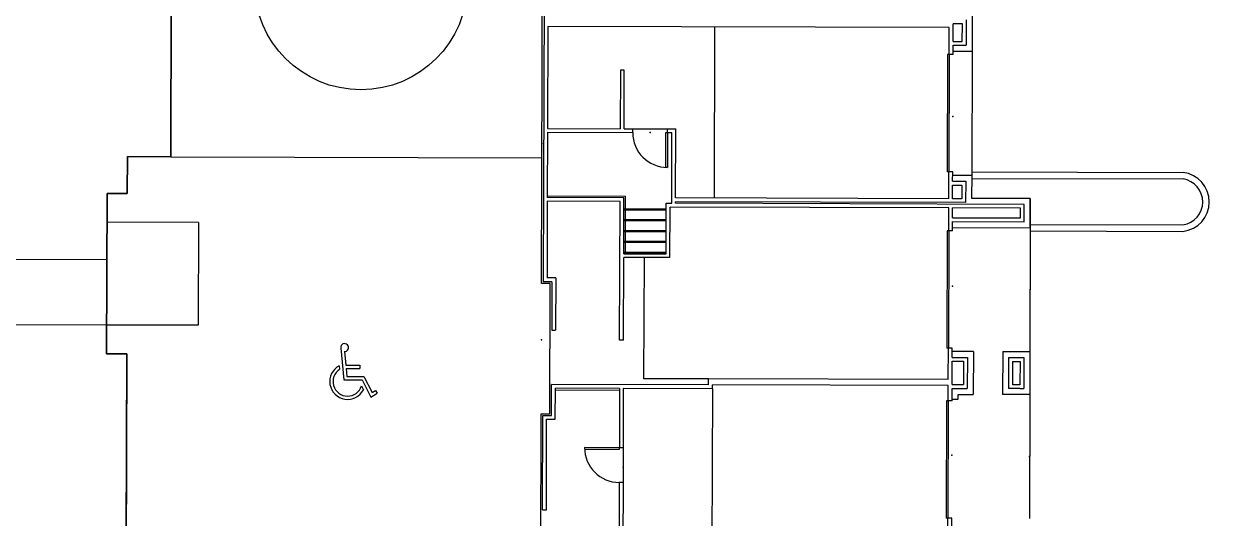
# Model space of a CAD drawing. Header units: feet. Extents: x 26064 to 27719, y 16802 to 28989.
# Drawn here: x 26797.6 to 26888.4, y 17645 to 17682.9 of the extents above; entities that cross this region are included whole.
import ezdxf

# ---------------------------------------------------------------- set-up
doc = ezdxf.new("R2010")
doc.units = ezdxf.units.FT
doc.header["$LTSCALE"] = 50
doc.header["$MEASUREMENT"] = 0
doc.header["$PDSIZE"] = -0.5
for name, color, linetype in [('BUILDING-INTERIOR', 251, 'Continuous'), ('BUILDINGS', 5, 'Continuous'), ('CURB-B', 4, 'Continuous'), ('CURB-F', 32, 'Continuous'), ('SIDEWALK', 9, 'Continuous')]:
    doc.layers.add(name, color=color, linetype=linetype)

# ---------------------------------------------------------------- blocks, each defined once
blk = doc.blocks.new('HCSYMBOL')
at = {"layer": 'BUILDING-INTERIOR', "ltscale": 3}
for p, q in [((-6.3, 30.9, -0.7), (-3.3, 1.7, -0.7)), ((-2.9, 27.7, -0.7), (-1.7, 15.1, -0.7)), ((-7.7, 14.5, -0.7), (-7.3, 11.3, -0.7)), ((-1.7, 15.1, -0.7), (11.2, 15.1, -0.7)), ((-1.4, 12.1, -0.7), (-0.6, 4.7, -0.7)), ((-1.4, 12.1, -0.7), (11.2, 12.1, -0.7)), ((11.2, 15.1, -0.7), (11.2, 12.1, -0.7)), ((-3.3, 1.7, -0.7), (13.3, 1.7, -0.7)), ((-0.6, 4.7, -0.7), (15.1, 4.7, -0.7)), ((13.3, 1.7, -0.7), (21.4, -14.2, -0.7)), ((15.1, 4.7, -0.7), (22.6, -9.9, -0.7)), ((12.8, -4, -0.7), (14.6, -7.6, -0.7)), ((21.4, -14.2, -0.7), (27.2, -10.6, -0.7)), ((22.6, -9.9, -0.7), (25.6, -8.1, -0.7)), ((25.6, -8.1, -0.7), (27.2, -10.6, -0.7))]:
    blk.add_line(p, q, dxfattribs=at)
for centre, radius, start, end in [((-2.7, 31.3, -0.7), 3.64, 264.2917, 185.7083), ((-2.7, 31.3, -0.7), 3.64, 264.2917, 185.7083), ((0, 0, -0.7), 16.4, 117.7581, 332.5132), ((0, 0, -0.7), 13.4, 123.044, 342.5456)]:
    blk.add_arc(centre, radius, start, end, dxfattribs=at)

msp = doc.modelspace()

# ---------------------------------------------------------------- linework, layer by layer
at = {"layer": 'BUILDING-INTERIOR', "color": 7, "ltscale": 12}
for p, q in [((26837.45728, 17687.73771), (26837.38556, 17663.16383)), ((26870.26643, 17683.68509), (26870.2581, 17680.83202)), ((26868.80253, 17681.58598), (26868.80649, 17682.93963)), ((26869.51454, 17682.93756), (26868.80649, 17682.93963)), ((26869.51059, 17681.58391), (26869.51454, 17682.93756)), ((26869.80694, 17683.22827), (26869.80129, 17681.29151)), ((26837.73425, 17682.73878), (26837.71139, 17674.90845)), ((26868.51408, 17682.64892), (26837.73425, 17682.73878)), ((26850.52102, 17682.70145), (26850.48272, 17669.58149)), ((26868.50807, 17680.58722), (26868.51408, 17682.64892)), ((26868.79961, 17680.58637), (26868.80168, 17681.29443)), ((26868.80168, 17681.29443), (26869.80129, 17681.29151)), ((26868.80253, 17681.58598), (26869.51059, 17681.58391)), ((26868.38311, 17680.58759), (26868.35686, 17671.59104)), ((26868.50807, 17680.58722), (26868.38311, 17680.58759)), ((26868.50807, 17680.58722), (26868.48181, 17671.59068)), ((26868.79962, 17680.58637), (26868.50807, 17680.58722)), ((26868.80034, 17680.83627), (26870.2581, 17680.83202)), ((26870.2581, 17680.83202), (26870.23039, 17671.33567)), ((26843.3057, 17679.39044), (26843.29257, 17674.89216)), ((26843.59725, 17679.38958), (26843.3057, 17679.39044)), ((26843.58412, 17674.89131), (26843.59725, 17679.38957)), ((26837.71054, 17674.6169), (26837.69596, 17669.61882)), ((26837.71054, 17674.6169), (26844.24968, 17674.59781)), ((26837.71139, 17674.90845), (26843.29257, 17674.89216)), ((26843.58412, 17674.89131), (26844.25053, 17674.88937)), ((26844.24968, 17674.59781), (26844.25053, 17674.88937)), ((26844.25053, 17674.88937), (26846.91618, 17674.88159)), ((26846.91533, 17674.59003), (26846.91618, 17674.88159)), ((26846.91618, 17674.88159), (26847.54094, 17674.87976)), ((26847.5255, 17669.59013), (26847.54094, 17674.87976)), ((26846.78259, 17671.92476), (26846.79037, 17674.5904)), ((26846.79037, 17674.5904), (26846.91533, 17674.59003)), ((26846.91533, 17674.59003), (26846.90755, 17671.92439)), ((26846.91533, 17674.59003), (26847.24854, 17674.58906)), ((26847.23274, 17669.17448), (26847.24854, 17674.58906)), ((26808.84093, 17672.74355), (26837.28833, 17672.66052)), ((26846.90755, 17671.92439), (26846.78259, 17671.92476)), ((26868.48181, 17671.59068), (26868.35686, 17671.59104)), ((26868.47579, 17669.52898), (26868.48181, 17671.59068)), ((26868.77336, 17671.58983), (26868.48181, 17671.59068)), ((26868.77129, 17670.88177), (26868.77336, 17671.58983)), ((26868.77263, 17671.33992), (26870.23039, 17671.33567)), ((26870.23039, 17671.33567), (26870.22522, 17669.56552)), ((26868.76734, 17669.52813), (26868.77038, 17670.56939)), ((26868.77038, 17670.56939), (26869.47843, 17670.56732)), ((26868.77129, 17670.88177), (26869.7709, 17670.87885)), ((26869.47843, 17670.56732), (26869.47539, 17669.52606)), ((26869.7709, 17670.87885), (26869.7661, 17669.23365)), ((26837.6951, 17669.32727), (26837.67796, 17663.45453)), ((26843.27628, 17669.31098), (26837.6951, 17669.32727)), ((26843.56869, 17669.60168), (26837.69596, 17669.61882)), ((26837.69632, 17669.74377), (26843.69401, 17669.72627)), ((26843.24528, 17658.69006), (26843.27628, 17669.31098)), ((26843.55617, 17665.31166), (26843.56869, 17669.60168)), ((26843.68112, 17665.3113), (26843.69401, 17669.72627)), ((26846.80493, 17665.30218), (26846.81623, 17669.17569)), ((26846.81623, 17669.17569), (26847.23274, 17669.17448)), ((26847.52428, 17669.17362), (26847.52465, 17669.29858)), ((26874.264, 17669.09557), (26847.52428, 17669.17362)), ((26869.7661, 17669.23365), (26847.52465, 17669.29858)), ((26868.47579, 17669.52898), (26847.5255, 17669.59013)), ((26869.47539, 17669.52606), (26868.76735, 17669.52813)), ((26874.7235, 17669.55239), (26870.22522, 17669.56552)), ((26874.71693, 17667.3037), (26874.7235, 17669.55239)), ((26843.56626, 17668.76867), (26846.81501, 17668.75918)), ((26847.09563, 17665.00977), (26847.10693, 17668.88329)), ((26868.47372, 17668.82091), (26847.10693, 17668.88329)), ((26868.46862, 17667.07203), (26868.47372, 17668.82091)), ((26868.76309, 17668.0708), (26868.76528, 17668.82006)), ((26873.9716, 17668.80487), (26868.76528, 17668.82006)), ((26873.96941, 17668.0556), (26873.9716, 17668.80487)), ((26874.26011, 17667.7632), (26874.264, 17669.09557)), ((26810.9504, 17667.69763), (26803.95309, 17667.71805)), ((26810.9504, 17667.69763), (26810.92742, 17659.82565)), ((26843.56383, 17667.93565), (26846.81258, 17667.92617)), ((26868.76018, 17667.07118), (26868.76224, 17667.77924)), ((26868.76224, 17667.77924), (26874.26011, 17667.7632)), ((26868.76309, 17668.0708), (26873.96941, 17668.0556)), ((26843.56139, 17667.10264), (26846.81015, 17667.09316)), ((26868.34367, 17667.0724), (26868.31741, 17658.07586)), ((26868.46862, 17667.07203), (26868.34367, 17667.0724)), ((26868.46862, 17667.07203), (26868.44236, 17658.07549)), ((26868.76018, 17667.07118), (26868.46862, 17667.07203)), ((26868.7609, 17667.32109), (26874.71693, 17667.3037)), ((26874.71693, 17667.3037), (26874.68922, 17657.80735)), ((26843.55896, 17666.26963), (26846.80771, 17666.26015)), ((26843.53684, 17658.68921), (26843.55531, 17665.02011)), ((26847.09563, 17665.00977), (26843.55531, 17665.02011)), ((26843.55617, 17665.31166), (26846.80493, 17665.30218)), ((26843.55653, 17665.43661), (26846.80528, 17665.42713)), ((26845.11094, 17655.72739), (26845.13805, 17665.01549)), ((26838.05196, 17663.16188), (26837.38556, 17663.16383)), ((26838.34437, 17663.45259), (26837.67796, 17663.45453)), ((26838.05196, 17663.16188), (26838.04114, 17659.45497)), ((26838.34437, 17663.45259), (26838.3327, 17659.45411)), ((26810.92742, 17659.82565), (26803.93011, 17659.84607)), ((26838.04114, 17659.45497), (26838.3327, 17659.45411)), ((26843.53684, 17658.68921), (26843.24528, 17658.69006)), ((26868.44236, 17658.07549), (26868.31741, 17658.07586)), ((26868.43531, 17655.65931), (26868.44236, 17658.07549)), ((26868.73392, 17658.07464), (26868.44236, 17658.07549)), ((26868.73185, 17657.36658), (26868.73392, 17658.07464)), ((26868.73185, 17657.36658), (26869.89806, 17657.36318)), ((26870.35756, 17657.82), (26868.73319, 17657.82474)), ((26869.89806, 17657.36318), (26869.89113, 17654.98864)), ((26870.35756, 17657.82), (26870.34795, 17654.52915)), ((26872.60668, 17657.81343), (26872.59708, 17654.52259)), ((26872.60668, 17657.81343), (26874.68922, 17657.80735)), ((26873.0635, 17657.35394), (26873.05657, 17654.97941)), ((26873.0635, 17657.35394), (26874.22972, 17657.35053)), ((26874.22972, 17657.35053), (26874.22279, 17654.976)), ((26874.68922, 17657.80735), (26874.67961, 17654.51651)), ((26868.72577, 17655.2836), (26868.731, 17657.07503)), ((26868.731, 17657.07503), (26869.60566, 17657.07247)), ((26869.60566, 17657.07247), (26869.60043, 17655.28105)), ((26873.35421, 17657.06153), (26873.34898, 17655.27011)), ((26873.35421, 17657.06153), (26873.93732, 17657.05983)), ((26873.93732, 17657.05983), (26873.93209, 17655.26841)), ((26850.06736, 17655.71293), (26845.11094, 17655.72739)), ((26850.06602, 17655.25477), (26850.06736, 17655.71293)), ((26868.43531, 17655.65931), (26850.06736, 17655.71293)), ((26838.02207, 17652.9158), (26838.02899, 17655.2899)), ((26850.06602, 17655.25477), (26838.02899, 17655.2899)), ((26838.31277, 17652.6234), (26838.3197, 17654.99749)), ((26838.31933, 17654.87254), (26843.2341, 17654.8582)), ((26843.23447, 17654.98315), (26838.3197, 17654.99749)), ((26843.23447, 17654.98315), (26843.22122, 17650.44323)), ((26843.52602, 17654.9823), (26843.51277, 17650.44238)), ((26850.35672, 17654.96236), (26843.52602, 17654.9823)), ((26850.35672, 17654.96236), (26850.32026, 17642.46717)), ((26850.35672, 17654.96236), (26850.35758, 17655.25392)), ((26868.43397, 17655.20115), (26850.35758, 17655.25392)), ((26868.43057, 17654.03493), (26868.43397, 17655.20115)), ((26868.72213, 17654.03408), (26868.72492, 17654.99205)), ((26868.72492, 17654.99205), (26869.89113, 17654.98864)), ((26868.72577, 17655.2836), (26869.60043, 17655.28105)), ((26873.93124, 17654.97685), (26873.05657, 17654.97941)), ((26873.93209, 17655.26841), (26873.34898, 17655.27011)), ((26873.93124, 17654.97685), (26874.22279, 17654.976)), ((26873.93124, 17654.97685), (26873.93124, 17654.97685)), ((26868.30562, 17654.0353), (26868.27936, 17645.03876)), ((26868.43057, 17654.03493), (26868.30562, 17654.0353)), ((26868.43057, 17654.03493), (26868.40431, 17645.03839)), ((26868.72213, 17654.03408), (26868.43057, 17654.03493)), ((26868.72249, 17654.15904), (26869.18065, 17654.1577)), ((26869.18065, 17654.1577), (26869.18174, 17654.53255)), ((26869.18174, 17654.53255), (26870.34795, 17654.52915)), ((26874.67962, 17654.51651), (26872.59708, 17654.52259)), ((26874.67961, 17654.51651), (26874.6519, 17645.02016)), ((26837.3345, 17645.67054), (26837.35565, 17652.91775)), ((26837.35565, 17652.91775), (26838.02207, 17652.9158)), ((26837.62606, 17645.66969), (26837.64636, 17652.62534)), ((26837.64636, 17652.62534), (26838.31277, 17652.6234)), ((26840.55557, 17650.45101), (26840.5552, 17650.32606)), ((26840.5552, 17650.32606), (26843.22084, 17650.31828)), ((26843.22121, 17650.44323), (26840.55557, 17650.45101)), ((26843.22084, 17650.31828), (26843.22121, 17650.44323)), ((26843.51276, 17650.44238), (26843.22121, 17650.44323)), ((26843.51277, 17650.44238), (26843.50499, 17647.77674)), ((26843.21343, 17647.77759), (26843.19799, 17642.48795)), ((26843.50498, 17647.77674), (26843.21342, 17647.77759)), ((26843.50499, 17647.77674), (26843.48955, 17642.4871)), ((26837.3345, 17645.67054), (26837.62606, 17645.66969)), ((26868.40431, 17645.03839), (26868.27936, 17645.03876)), ((26868.39666, 17642.4144), (26868.40431, 17645.03839)), ((26868.69587, 17645.03754), (26868.40431, 17645.03839)), ((26868.68821, 17642.41355), (26868.69587, 17645.03754))]:
    msp.add_line(p, q, dxfattribs=at)
at = {"layer": 'BUILDING-INTERIOR', "color": 7, "ltscale": 6}
for p, q in [((26868.38311, 17680.58759), (26868.35686, 17671.59104)), ((26868.38311, 17680.58759), (26868.38311, 17680.58759)), ((26868.35686, 17671.59104), (26868.35686, 17671.59104)), ((26868.34367, 17667.0724), (26868.31741, 17658.07586)), ((26868.34367, 17667.0724), (26868.34367, 17667.0724)), ((26868.31741, 17658.07586), (26868.31741, 17658.07586)), ((26868.30562, 17654.0353), (26868.30562, 17654.0353)), ((26868.27936, 17645.03876), (26868.27936, 17645.03876))]:
    msp.add_line(p, q, dxfattribs=at)
at = {"layer": 'BUILDING-INTERIOR', "color": 7, "ltscale": 4}
for p, q in [((26843.56601, 17668.68537), (26846.81476, 17668.67588)), ((26843.56358, 17667.85235), (26846.81233, 17667.84287)), ((26843.56115, 17667.01934), (26846.8099, 17667.00986)), ((26843.55872, 17666.18633), (26846.80747, 17666.17684)), ((26843.55629, 17665.35331), (26846.80504, 17665.34383))]:
    msp.add_line(p, q, dxfattribs=at)
at = {"layer": 'BUILDING-INTERIOR', "color": 7, "ltscale": 12}
msp.add_lwpolyline([(26808.8757, 17684.65563), (26808.84093, 17672.74355), (26805.50887, 17672.75327), (26805.50061, 17669.92103), (26803.95953, 17669.92553), (26803.92367, 17657.63859), (26805.46474, 17657.63409), (26805.41988, 17642.265), (26837.19946, 17642.21389), (26837.23106, 17653.04306), (26837.89748, 17653.04112), (26837.92665, 17663.03728), (26837.26024, 17663.03922), (26837.3327, 17687.86301)], dxfattribs=at)
at = {"layer": 'BUILDING-INTERIOR', "color": 7, "ltscale": 288}
msp.add_circle((26823.41397, 17686.03471), 8.16063, dxfattribs=at)
at = {"layer": 'BUILDING-INTERIOR', "color": 7, "ltscale": 12}
for centre in [(26846.91533, 17674.59003), (26843.22121, 17650.44323)]:
    msp.add_arc(centre, 2.66565, 179.8327778, 269.8327778, dxfattribs=at)
for p in [(26868.49494, 17676.08895, 1), (26868.78571, 17675.81737, 1), (26845.5825, 17674.59392, 1), (26837.29155, 17673.76427, 1), (26868.74778, 17662.82237, 1), (26874.70308, 17662.55553, 1), (26837.2476, 17658.70755, 1), (26868.70997, 17649.86901, 1), (26874.66576, 17649.76833, 1), (26843.50839, 17648.94294, 1)]:
    msp.add_point(p, dxfattribs=at)
at = {"layer": 'BUILDINGS', "color": 7, "flags": 128}
for points in [[(26805.42347, 17643.49371), (26805.46474, 17657.63409), (26803.92367, 17657.63859), (26803.95953, 17669.92553), (26805.50061, 17669.92103), (26805.50887, 17672.75327), (26808.84093, 17672.74355), (26808.8757, 17684.65563)], [(26870.26643, 17683.68509), (26870.2581, 17680.83202), (26870.2581, 17680.83202), (26870.23039, 17671.33567), (26870.23039, 17671.33567), (26870.22522, 17669.56552), (26874.7235, 17669.55239), (26874.71693, 17667.3037), (26874.68922, 17657.80735), (26874.68922, 17657.80735), (26874.68922, 17657.80735), (26874.67961, 17654.51651), (26874.67961, 17654.51651), (26874.67961, 17654.51651), (26874.67961, 17654.51651), (26874.67961, 17654.51651), (26874.6519, 17645.02016)]]:
    msp.add_lwpolyline(points, dxfattribs=at)
at = {"layer": 'CURB-B', "color": 7, "flags": 128}
for points in [[(26870.22966, 17671.08558), (26886.4305, 17671.03829)], [(26874.71766, 17667.5538), (26886.42023, 17667.51964)]]:
    msp.add_lwpolyline(points, dxfattribs=at)
msp.add_lwpolyline([(26886.42023, 17667.51964, 0.86316368), (26886.4305, 17671.03829)], format="xyb", dxfattribs=at)
at = {"layer": 'CURB-F', "color": 7}
for p, q in [((26870.23112, 17671.58557), (26886.43196, 17671.53829)), ((26874.7162, 17667.0538), (26886.41877, 17667.01965))]:
    msp.add_line(p, q, dxfattribs=at)
msp.add_arc((26886.16794, 17669.27972), 2.27395, 276.3331709, 83.3323846, dxfattribs=at)
at = {"layer": 'SIDEWALK', "color": 7}
for p, q in [((26803.94471, 17664.84605), (26792.7706, 17664.87866)), ((26803.93011, 17659.84607), (26792.756, 17659.87868))]:
    msp.add_line(p, q, dxfattribs=at)

# ---------------------------------------------------------------- block references
at = {"layer": 'BUILDING-INTERIOR', "color": 7, "ltscale": 0.03125, "xscale": 0.08330166900123004, "yscale": 0.08330166900123004}
msp.add_blockref('HCSYMBOL', (26822.38994, 17655.50998, -0.76764), dxfattribs=at)

doc.saveas('drawing.dxf')
